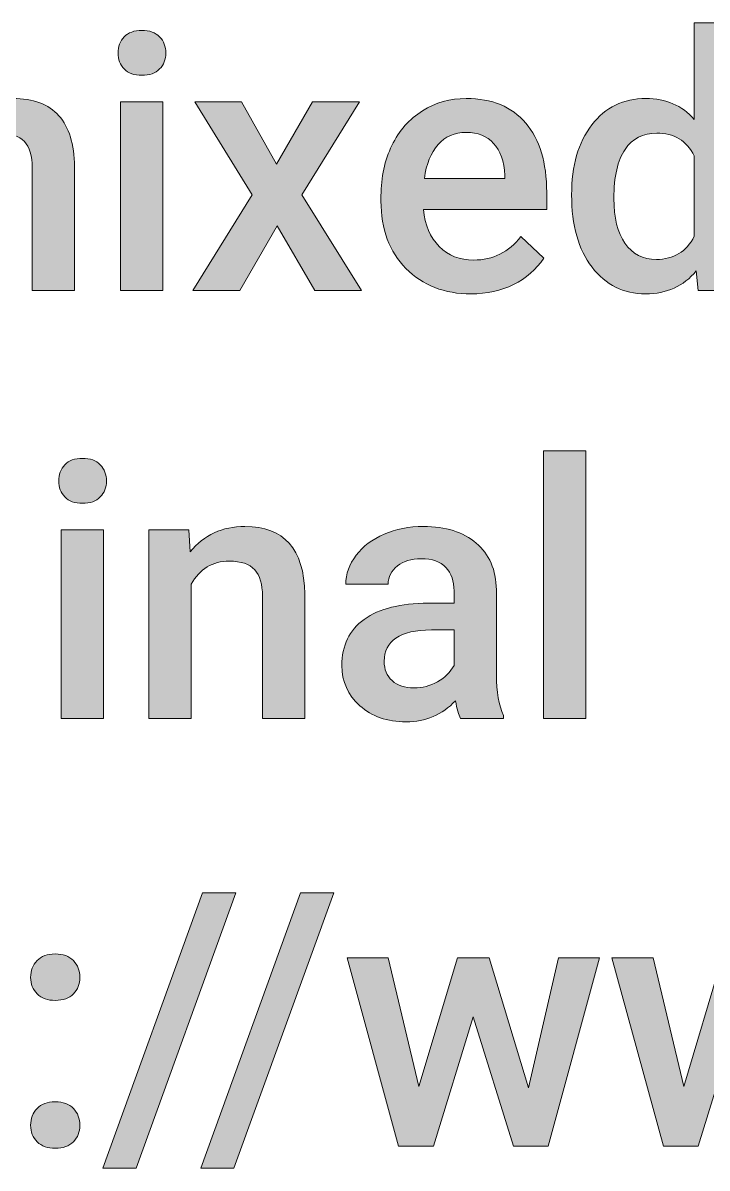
# Model space of a CAD drawing. Header units: millimetres. Extents: x -48 to 621, y -577 to -225.
# Drawn here: x -38 to -27.46, y -562.63 to -544.99 of the extents above; entities that cross this region are included whole.
import ezdxf

# ---------------------------------------------------------------- set-up
doc = ezdxf.new("R2010")
doc.units = ezdxf.units.MM
doc.header["$MEASUREMENT"] = 0
doc.layers.add('Layer 1', color=7, linetype='Continuous')

# ---------------------------------------------------------------- blocks, each defined once
blk = doc.blocks.new('block 188')
at = {"layer": 'Layer 1', "true_color": 0xffffff}
h = blk.add_hatch(color=7, dxfattribs=at)
h.dxf.hatch_style = 2
edge = h.paths.add_edge_path()
edge.add_spline(control_points=[(-36.538, -545.454), (-36.538, -545.354), (-36.507, -545.271), (-36.443, -545.205), (-36.38, -545.139), (-36.289, -545.106), (-36.171, -545.106), (-36.053, -545.106), (-35.962, -545.139), (-35.897, -545.205), (-35.833, -545.271), (-35.801, -545.354), (-35.801, -545.454), (-35.801, -545.553), (-35.833, -545.635), (-35.897, -545.7), (-35.962, -545.765), (-36.053, -545.798), (-36.171, -545.798), (-36.289, -545.798), (-36.38, -545.765), (-36.443, -545.7), (-36.507, -545.635), (-36.538, -545.553), (-36.538, -545.454)], knot_values=[0, 0, 0, 0, 1, 1, 1, 2, 2, 2, 3, 3, 3, 4, 4, 4, 5, 5, 5, 6, 6, 6, 7, 7, 7, 8, 8, 8, 8], degree=3, periodic=1)
h.paths.add_polyline_path([(-35.846, -549.111), (-36.498, -549.111), (-36.498, -546.208), (-35.846, -546.208)])
h = blk.add_hatch(color=7, dxfattribs=at)
h.dxf.hatch_style = 2
edge = h.paths.add_edge_path()
edge.add_spline(control_points=[(-29.547, -547.638), (-29.547, -547.191), (-29.444, -546.832), (-29.236, -546.561), (-29.029, -546.29), (-28.75, -546.155), (-28.402, -546.155), (-28.094, -546.155), (-27.845, -546.262), (-27.656, -546.477), (-27.656, -546.477), (-27.656, -544.99), (-27.656, -544.99), (-27.656, -544.99), (-27.004, -544.99), (-27.004, -544.99), (-27.004, -544.99), (-27.004, -549.111), (-27.004, -549.111), (-27.004, -549.111), (-27.594, -549.111), (-27.594, -549.111), (-27.594, -549.111), (-27.626, -548.811), (-27.626, -548.811), (-27.821, -549.047), (-28.081, -549.165), (-28.407, -549.165), (-28.747, -549.165), (-29.022, -549.028), (-29.232, -548.754), (-29.442, -548.481), (-29.547, -548.108), (-29.547, -547.638)], knot_values=[0, 0, 0, 0, 1, 1, 1, 2, 2, 2, 3, 3, 3, 4, 4, 4, 5, 5, 5, 6, 6, 6, 7, 7, 7, 8, 8, 8, 9, 9, 9, 10, 10, 10, 11, 11, 11, 11], degree=3, periodic=1)
edge = h.paths.add_edge_path()
edge.add_spline(control_points=[(-28.895, -547.694), (-28.895, -547.99), (-28.839, -548.22), (-28.725, -548.385), (-28.611, -548.551), (-28.45, -548.634), (-28.241, -548.634), (-27.974, -548.634), (-27.779, -548.515), (-27.656, -548.277), (-27.656, -548.277), (-27.656, -547.037), (-27.656, -547.037), (-27.776, -546.805), (-27.969, -546.688), (-28.235, -546.688), (-28.446, -546.688), (-28.609, -546.772), (-28.723, -546.939), (-28.838, -547.107), (-28.895, -547.358), (-28.895, -547.694)], knot_values=[0, 0, 0, 0, 1, 1, 1, 2, 2, 2, 3, 3, 3, 4, 4, 4, 5, 5, 5, 6, 6, 6, 7, 7, 7, 7], degree=3, periodic=1)
h = blk.add_hatch(color=7, dxfattribs=at)
h.dxf.hatch_style = 2
edge = h.paths.add_edge_path()
edge.add_spline(control_points=[(-40.707, -546.208), (-40.707, -546.208), (-40.688, -546.511), (-40.688, -546.511), (-40.485, -546.274), (-40.206, -546.155), (-39.851, -546.155), (-39.463, -546.155), (-39.198, -546.303), (-39.055, -546.6), (-38.844, -546.303), (-38.547, -546.155), (-38.164, -546.155), (-37.844, -546.155), (-37.606, -546.243), (-37.449, -546.42), (-37.293, -546.597), (-37.213, -546.858), (-37.209, -547.203), (-37.209, -547.203), (-37.209, -549.111), (-37.209, -549.111), (-37.209, -549.111), (-37.861, -549.111), (-37.861, -549.111), (-37.861, -549.111), (-37.861, -547.222), (-37.861, -547.222), (-37.861, -547.038), (-37.901, -546.903), (-37.982, -546.817), (-38.062, -546.731), (-38.195, -546.688), (-38.381, -546.688), (-38.53, -546.688), (-38.651, -546.728), (-38.745, -546.808), (-38.839, -546.888), (-38.904, -546.992), (-38.942, -547.12), (-38.942, -547.12), (-38.939, -549.111), (-38.939, -549.111), (-38.939, -549.111), (-39.591, -549.111), (-39.591, -549.111), (-39.591, -549.111), (-39.591, -547.201), (-39.591, -547.201), (-39.6, -546.859), (-39.775, -546.688), (-40.114, -546.688), (-40.375, -546.688), (-40.561, -546.795), (-40.67, -547.008), (-40.67, -547.008), (-40.67, -549.111), (-40.67, -549.111), (-40.67, -549.111), (-41.322, -549.111), (-41.322, -549.111), (-41.322, -549.111), (-41.322, -546.208), (-41.322, -546.208), (-41.322, -546.208), (-40.707, -546.208), (-40.707, -546.208)], knot_values=[0, 0, 0, 0, 1, 1, 1, 2, 2, 2, 3, 3, 3, 4, 4, 4, 5, 5, 5, 6, 6, 6, 7, 7, 7, 8, 8, 8, 9, 9, 9, 10, 10, 10, 11, 11, 11, 12, 12, 12, 13, 13, 13, 14, 14, 14, 15, 15, 15, 16, 16, 16, 17, 17, 17, 18, 18, 18, 19, 19, 19, 20, 20, 20, 21, 21, 21, 22, 22, 22, 22], degree=3, periodic=1)
h = blk.add_hatch(color=7, dxfattribs=at)
h.dxf.hatch_style = 2
edge = h.paths.add_edge_path()
edge.add_spline(control_points=[(-31.095, -549.165), (-31.508, -549.165), (-31.843, -549.035), (-32.1, -548.774), (-32.356, -548.514), (-32.485, -548.168), (-32.485, -547.735), (-32.485, -547.735), (-32.485, -547.654), (-32.485, -547.654), (-32.485, -547.365), (-32.429, -547.106), (-32.317, -546.878), (-32.205, -546.649), (-32.048, -546.472), (-31.846, -546.345), (-31.644, -546.218), (-31.419, -546.155), (-31.17, -546.155), (-30.775, -546.155), (-30.47, -546.281), (-30.254, -546.533), (-30.038, -546.785), (-29.931, -547.142), (-29.931, -547.603), (-29.931, -547.603), (-29.931, -547.866), (-29.931, -547.866), (-29.931, -547.866), (-31.828, -547.866), (-31.828, -547.866), (-31.808, -548.106), (-31.728, -548.296), (-31.587, -548.435), (-31.447, -548.575), (-31.27, -548.644), (-31.058, -548.644), (-30.759, -548.644), (-30.516, -548.524), (-30.328, -548.282), (-30.328, -548.282), (-29.976, -548.617), (-29.976, -548.617), (-30.093, -548.791), (-30.248, -548.925), (-30.442, -549.021), (-30.636, -549.117), (-30.854, -549.165), (-31.095, -549.165)], knot_values=[0, 0, 0, 0, 1, 1, 1, 2, 2, 2, 3, 3, 3, 4, 4, 4, 5, 5, 5, 6, 6, 6, 7, 7, 7, 8, 8, 8, 9, 9, 9, 10, 10, 10, 11, 11, 11, 12, 12, 12, 13, 13, 13, 14, 14, 14, 15, 15, 15, 16, 16, 16, 16], degree=3, periodic=1)
edge = h.paths.add_edge_path()
edge.add_spline(control_points=[(-31.173, -546.678), (-31.352, -546.678), (-31.496, -546.74), (-31.606, -546.866), (-31.716, -546.991), (-31.786, -547.165), (-31.817, -547.389), (-31.817, -547.389), (-30.575, -547.389), (-30.575, -547.389), (-30.575, -547.389), (-30.575, -547.34), (-30.575, -547.34), (-30.589, -547.122), (-30.647, -546.957), (-30.749, -546.846), (-30.851, -546.734), (-30.992, -546.678), (-31.173, -546.678)], knot_values=[0, 0, 0, 0, 1, 1, 1, 2, 2, 2, 3, 3, 3, 4, 4, 4, 5, 5, 5, 6, 6, 6, 6], degree=3, periodic=1)
h = blk.add_hatch(color=7, dxfattribs=at)
h.dxf.hatch_style = 2
h.paths.add_polyline_path([(-34.094, -547.164), (-33.542, -546.208), (-32.817, -546.208), (-33.705, -547.638), (-32.788, -549.111), (-33.507, -549.111), (-34.086, -548.118), (-34.663, -549.111), (-35.387, -549.111), (-34.47, -547.638), (-35.355, -546.208), (-34.636, -546.208)])
h = blk.add_hatch(color=7, dxfattribs=at)
h.dxf.hatch_style = 2
h.paths.add_polyline_path([(-29.33, -555.704), (-29.982, -555.704), (-29.982, -551.584), (-29.33, -551.584)])
h = blk.add_hatch(color=7, dxfattribs=at)
h.dxf.hatch_style = 2
edge = h.paths.add_edge_path()
edge.add_spline(control_points=[(-37.453, -552.048), (-37.453, -551.947), (-37.421, -551.864), (-37.358, -551.798), (-37.295, -551.732), (-37.204, -551.699), (-37.086, -551.699), (-36.968, -551.699), (-36.876, -551.732), (-36.812, -551.798), (-36.748, -551.864), (-36.715, -551.947), (-36.715, -552.048), (-36.715, -552.146), (-36.748, -552.228), (-36.812, -552.293), (-36.876, -552.358), (-36.968, -552.391), (-37.086, -552.391), (-37.204, -552.391), (-37.295, -552.358), (-37.358, -552.293), (-37.421, -552.228), (-37.453, -552.146), (-37.453, -552.048)], knot_values=[0, 0, 0, 0, 1, 1, 1, 2, 2, 2, 3, 3, 3, 4, 4, 4, 5, 5, 5, 6, 6, 6, 7, 7, 7, 8, 8, 8, 8], degree=3, periodic=1)
h.paths.add_polyline_path([(-36.761, -555.704), (-37.413, -555.704), (-37.413, -552.801), (-36.761, -552.801)])
h = blk.add_hatch(color=7, dxfattribs=at)
h.dxf.hatch_style = 2
edge = h.paths.add_edge_path()
edge.add_spline(control_points=[(-35.446, -552.801), (-35.446, -552.801), (-35.428, -553.137), (-35.428, -553.137), (-35.213, -552.878), (-34.931, -552.748), (-34.583, -552.748), (-33.978, -552.748), (-33.67, -553.094), (-33.66, -553.786), (-33.66, -553.786), (-33.66, -555.704), (-33.66, -555.704), (-33.66, -555.704), (-34.312, -555.704), (-34.312, -555.704), (-34.312, -555.704), (-34.312, -553.824), (-34.312, -553.824), (-34.312, -553.64), (-34.351, -553.503), (-34.431, -553.415), (-34.511, -553.326), (-34.641, -553.282), (-34.821, -553.282), (-35.084, -553.282), (-35.28, -553.401), (-35.409, -553.639), (-35.409, -553.639), (-35.409, -555.704), (-35.409, -555.704), (-35.409, -555.704), (-36.061, -555.704), (-36.061, -555.704), (-36.061, -555.704), (-36.061, -552.801), (-36.061, -552.801), (-36.061, -552.801), (-35.446, -552.801), (-35.446, -552.801)], knot_values=[0, 0, 0, 0, 1, 1, 1, 2, 2, 2, 3, 3, 3, 4, 4, 4, 5, 5, 5, 6, 6, 6, 7, 7, 7, 8, 8, 8, 9, 9, 9, 10, 10, 10, 11, 11, 11, 12, 12, 12, 13, 13, 13, 13], degree=3, periodic=1)
h = blk.add_hatch(color=7, dxfattribs=at)
h.dxf.hatch_style = 2
edge = h.paths.add_edge_path()
edge.add_spline(control_points=[(-31.261, -555.704), (-31.29, -555.649), (-31.315, -555.559), (-31.336, -555.433), (-31.544, -555.65), (-31.798, -555.758), (-32.098, -555.758), (-32.39, -555.758), (-32.628, -555.675), (-32.812, -555.509), (-32.996, -555.342), (-33.088, -555.136), (-33.088, -554.892), (-33.088, -554.582), (-32.973, -554.344), (-32.744, -554.179), (-32.514, -554.014), (-32.185, -553.931), (-31.758, -553.931), (-31.758, -553.931), (-31.358, -553.931), (-31.358, -553.931), (-31.358, -553.931), (-31.358, -553.741), (-31.358, -553.741), (-31.358, -553.59), (-31.4, -553.47), (-31.484, -553.379), (-31.568, -553.289), (-31.696, -553.244), (-31.868, -553.244), (-32.016, -553.244), (-32.138, -553.281), (-32.232, -553.355), (-32.327, -553.43), (-32.375, -553.524), (-32.375, -553.639), (-32.375, -553.639), (-33.027, -553.639), (-33.027, -553.639), (-33.027, -553.479), (-32.974, -553.331), (-32.868, -553.192), (-32.763, -553.053), (-32.619, -552.945), (-32.438, -552.866), (-32.256, -552.787), (-32.054, -552.748), (-31.83, -552.748), (-31.49, -552.748), (-31.219, -552.833), (-31.017, -553.004), (-30.815, -553.175), (-30.711, -553.415), (-30.706, -553.724), (-30.706, -553.724), (-30.706, -555.033), (-30.706, -555.033), (-30.706, -555.295), (-30.669, -555.503), (-30.596, -555.659), (-30.596, -555.659), (-30.596, -555.704), (-30.596, -555.704), (-30.596, -555.704), (-31.261, -555.704), (-31.261, -555.704)], knot_values=[0, 0, 0, 0, 1, 1, 1, 2, 2, 2, 3, 3, 3, 4, 4, 4, 5, 5, 5, 6, 6, 6, 7, 7, 7, 8, 8, 8, 9, 9, 9, 10, 10, 10, 11, 11, 11, 12, 12, 12, 13, 13, 13, 14, 14, 14, 15, 15, 15, 16, 16, 16, 17, 17, 17, 18, 18, 18, 19, 19, 19, 20, 20, 20, 21, 21, 21, 22, 22, 22, 22], degree=3, periodic=1)
edge = h.paths.add_edge_path()
edge.add_spline(control_points=[(-31.978, -555.235), (-31.849, -555.235), (-31.728, -555.203), (-31.614, -555.141), (-31.501, -555.078), (-31.415, -554.994), (-31.358, -554.889), (-31.358, -554.889), (-31.358, -554.341), (-31.358, -554.341), (-31.358, -554.341), (-31.709, -554.341), (-31.709, -554.341), (-31.951, -554.341), (-32.132, -554.383), (-32.254, -554.467), (-32.376, -554.552), (-32.436, -554.67), (-32.436, -554.824), (-32.436, -554.949), (-32.395, -555.049), (-32.312, -555.123), (-32.229, -555.198), (-32.117, -555.235), (-31.978, -555.235)], knot_values=[0, 0, 0, 0, 1, 1, 1, 2, 2, 2, 3, 3, 3, 4, 4, 4, 5, 5, 5, 6, 6, 6, 7, 7, 7, 8, 8, 8, 8], degree=3, periodic=1)
h = blk.add_hatch(color=7, dxfattribs=at)
h.dxf.hatch_style = 2
h.paths.add_polyline_path([(-36.259, -562.632), (-36.772, -562.632), (-35.235, -558.391), (-34.722, -558.391)])
h = blk.add_hatch(color=7, dxfattribs=at)
h.dxf.hatch_style = 2
h.paths.add_polyline_path([(-34.752, -562.632), (-35.264, -562.632), (-33.727, -558.391), (-33.214, -558.391)])
h = blk.add_hatch(color=7, dxfattribs=at)
h.dxf.hatch_style = 2
edge = h.paths.add_edge_path()
edge.add_spline(control_points=[(-37.507, -559.333), (-37.385, -559.333), (-37.291, -559.367), (-37.225, -559.436), (-37.159, -559.505), (-37.126, -559.591), (-37.126, -559.695), (-37.126, -559.797), (-37.159, -559.881), (-37.225, -559.948), (-37.291, -560.015), (-37.385, -560.049), (-37.507, -560.049), (-37.623, -560.049), (-37.715, -560.016), (-37.783, -559.95), (-37.851, -559.883), (-37.885, -559.799), (-37.885, -559.695), (-37.885, -559.591), (-37.852, -559.505), (-37.786, -559.436), (-37.72, -559.367), (-37.627, -559.333), (-37.507, -559.333)], knot_values=[0, 0, 0, 0, 1, 1, 1, 2, 2, 2, 3, 3, 3, 4, 4, 4, 5, 5, 5, 6, 6, 6, 7, 7, 7, 8, 8, 8, 8], degree=3, periodic=1)
edge = h.paths.add_edge_path()
edge.add_spline(control_points=[(-37.507, -561.61), (-37.385, -561.61), (-37.291, -561.645), (-37.225, -561.714), (-37.159, -561.782), (-37.126, -561.869), (-37.126, -561.973), (-37.126, -562.075), (-37.159, -562.159), (-37.225, -562.226), (-37.291, -562.293), (-37.385, -562.327), (-37.507, -562.327), (-37.623, -562.327), (-37.715, -562.294), (-37.783, -562.228), (-37.851, -562.161), (-37.885, -562.076), (-37.885, -561.973), (-37.885, -561.869), (-37.852, -561.782), (-37.786, -561.714), (-37.72, -561.645), (-37.627, -561.61), (-37.507, -561.61)], knot_values=[0, 0, 0, 0, 1, 1, 1, 2, 2, 2, 3, 3, 3, 4, 4, 4, 5, 5, 5, 6, 6, 6, 7, 7, 7, 8, 8, 8, 8], degree=3, periodic=1)
h = blk.add_hatch(color=7, dxfattribs=at)
h.dxf.hatch_style = 2
h.paths.add_polyline_path([(-30.212, -561.398), (-29.751, -559.394), (-29.115, -559.394), (-29.907, -562.297), (-30.443, -562.297), (-31.065, -560.304), (-31.677, -562.297), (-32.214, -562.297), (-33.008, -559.394), (-32.372, -559.394), (-31.902, -561.377), (-31.307, -559.394), (-30.816, -559.394)])
h = blk.add_hatch(color=7, dxfattribs=at)
h.dxf.hatch_style = 2
h.paths.add_polyline_path([(-26.129, -561.398), (-25.668, -559.394), (-25.032, -559.394), (-25.823, -562.297), (-26.36, -562.297), (-26.982, -560.304), (-27.594, -562.297), (-28.131, -562.297), (-28.925, -559.394), (-28.289, -559.394), (-27.819, -561.377), (-27.224, -559.394), (-26.733, -559.394)])
at = {"layer": 'Layer 1', "lineweight": 0}
for points in [[(-35.846, -549.111), (-36.498, -549.111), (-36.498, -546.208), (-35.846, -546.208), (-35.846, -549.111)], [(-34.094, -547.164), (-33.542, -546.208), (-32.817, -546.208), (-33.705, -547.638), (-32.788, -549.111), (-33.507, -549.111), (-34.086, -548.118), (-34.663, -549.111), (-35.387, -549.111), (-34.47, -547.638), (-35.355, -546.208), (-34.636, -546.208), (-34.094, -547.164)], [(-29.33, -555.704), (-29.982, -555.704), (-29.982, -551.584), (-29.33, -551.584), (-29.33, -555.704)], [(-36.761, -555.704), (-37.413, -555.704), (-37.413, -552.801), (-36.761, -552.801), (-36.761, -555.704)], [(-36.259, -562.632), (-36.772, -562.632), (-35.235, -558.391), (-34.722, -558.391), (-36.259, -562.632)], [(-34.752, -562.632), (-35.264, -562.632), (-33.727, -558.391), (-33.214, -558.391), (-34.752, -562.632)], [(-30.212, -561.398), (-29.751, -559.394), (-29.115, -559.394), (-29.907, -562.297), (-30.443, -562.297), (-31.065, -560.304), (-31.677, -562.297), (-32.214, -562.297), (-33.008, -559.394), (-32.372, -559.394), (-31.902, -561.377), (-31.307, -559.394), (-30.816, -559.394), (-30.212, -561.398)], [(-26.129, -561.398), (-25.668, -559.394), (-25.032, -559.394), (-25.823, -562.297), (-26.36, -562.297), (-26.982, -560.304), (-27.594, -562.297), (-28.131, -562.297), (-28.925, -559.394), (-28.289, -559.394), (-27.819, -561.377), (-27.224, -559.394), (-26.733, -559.394), (-26.129, -561.398)]]:
    blk.add_lwpolyline(points, dxfattribs=at)
for points, knots in [([(-36.538, -545.454), (-36.538, -545.354), (-36.507, -545.271), (-36.443, -545.205), (-36.38, -545.139), (-36.289, -545.106), (-36.171, -545.106), (-36.053, -545.106), (-35.962, -545.139), (-35.897, -545.205), (-35.833, -545.271), (-35.801, -545.354), (-35.801, -545.454), (-35.801, -545.553), (-35.833, -545.635), (-35.897, -545.7), (-35.962, -545.765), (-36.053, -545.798), (-36.171, -545.798), (-36.289, -545.798), (-36.38, -545.765), (-36.443, -545.7), (-36.507, -545.635), (-36.538, -545.553), (-36.538, -545.454)], [0, 0, 0, 0, 1, 1, 1, 2, 2, 2, 3, 3, 3, 4, 4, 4, 5, 5, 5, 6, 6, 6, 7, 7, 7, 8, 8, 8, 8]), ([(-29.547, -547.638), (-29.547, -547.191), (-29.444, -546.832), (-29.236, -546.561), (-29.029, -546.29), (-28.75, -546.155), (-28.402, -546.155), (-28.094, -546.155), (-27.845, -546.262), (-27.656, -546.477), (-27.656, -546.477), (-27.656, -544.99), (-27.656, -544.99), (-27.656, -544.99), (-27.004, -544.99), (-27.004, -544.99), (-27.004, -544.99), (-27.004, -549.111), (-27.004, -549.111), (-27.004, -549.111), (-27.594, -549.111), (-27.594, -549.111), (-27.594, -549.111), (-27.626, -548.811), (-27.626, -548.811), (-27.821, -549.047), (-28.081, -549.165), (-28.407, -549.165), (-28.747, -549.165), (-29.022, -549.028), (-29.232, -548.754), (-29.442, -548.481), (-29.547, -548.108), (-29.547, -547.638)], [0, 0, 0, 0, 1, 1, 1, 2, 2, 2, 3, 3, 3, 4, 4, 4, 5, 5, 5, 6, 6, 6, 7, 7, 7, 8, 8, 8, 9, 9, 9, 10, 10, 10, 11, 11, 11, 11]), ([(-40.707, -546.208), (-40.707, -546.208), (-40.688, -546.511), (-40.688, -546.511), (-40.485, -546.274), (-40.206, -546.155), (-39.851, -546.155), (-39.463, -546.155), (-39.198, -546.303), (-39.055, -546.6), (-38.844, -546.303), (-38.547, -546.155), (-38.164, -546.155), (-37.844, -546.155), (-37.606, -546.243), (-37.449, -546.42), (-37.293, -546.597), (-37.213, -546.858), (-37.209, -547.203), (-37.209, -547.203), (-37.209, -549.111), (-37.209, -549.111), (-37.209, -549.111), (-37.861, -549.111), (-37.861, -549.111), (-37.861, -549.111), (-37.861, -547.222), (-37.861, -547.222), (-37.861, -547.038), (-37.901, -546.903), (-37.982, -546.817), (-38.062, -546.731), (-38.195, -546.688), (-38.381, -546.688), (-38.53, -546.688), (-38.651, -546.728), (-38.745, -546.808), (-38.839, -546.888), (-38.904, -546.992), (-38.942, -547.12), (-38.942, -547.12), (-38.939, -549.111), (-38.939, -549.111), (-38.939, -549.111), (-39.591, -549.111), (-39.591, -549.111), (-39.591, -549.111), (-39.591, -547.201), (-39.591, -547.201), (-39.6, -546.859), (-39.775, -546.688), (-40.114, -546.688), (-40.375, -546.688), (-40.561, -546.795), (-40.67, -547.008), (-40.67, -547.008), (-40.67, -549.111), (-40.67, -549.111), (-40.67, -549.111), (-41.322, -549.111), (-41.322, -549.111), (-41.322, -549.111), (-41.322, -546.208), (-41.322, -546.208), (-41.322, -546.208), (-40.707, -546.208), (-40.707, -546.208)], [0, 0, 0, 0, 1, 1, 1, 2, 2, 2, 3, 3, 3, 4, 4, 4, 5, 5, 5, 6, 6, 6, 7, 7, 7, 8, 8, 8, 9, 9, 9, 10, 10, 10, 11, 11, 11, 12, 12, 12, 13, 13, 13, 14, 14, 14, 15, 15, 15, 16, 16, 16, 17, 17, 17, 18, 18, 18, 19, 19, 19, 20, 20, 20, 21, 21, 21, 22, 22, 22, 22]), ([(-31.095, -549.165), (-31.508, -549.165), (-31.843, -549.035), (-32.1, -548.774), (-32.356, -548.514), (-32.485, -548.168), (-32.485, -547.735), (-32.485, -547.735), (-32.485, -547.654), (-32.485, -547.654), (-32.485, -547.365), (-32.429, -547.106), (-32.317, -546.878), (-32.205, -546.649), (-32.048, -546.472), (-31.846, -546.345), (-31.644, -546.218), (-31.419, -546.155), (-31.17, -546.155), (-30.775, -546.155), (-30.47, -546.281), (-30.254, -546.533), (-30.038, -546.785), (-29.931, -547.142), (-29.931, -547.603), (-29.931, -547.603), (-29.931, -547.866), (-29.931, -547.866), (-29.931, -547.866), (-31.828, -547.866), (-31.828, -547.866), (-31.808, -548.106), (-31.728, -548.296), (-31.587, -548.435), (-31.447, -548.575), (-31.27, -548.644), (-31.058, -548.644), (-30.759, -548.644), (-30.516, -548.524), (-30.328, -548.282), (-30.328, -548.282), (-29.976, -548.617), (-29.976, -548.617), (-30.093, -548.791), (-30.248, -548.925), (-30.442, -549.021), (-30.636, -549.117), (-30.854, -549.165), (-31.095, -549.165)], [0, 0, 0, 0, 1, 1, 1, 2, 2, 2, 3, 3, 3, 4, 4, 4, 5, 5, 5, 6, 6, 6, 7, 7, 7, 8, 8, 8, 9, 9, 9, 10, 10, 10, 11, 11, 11, 12, 12, 12, 13, 13, 13, 14, 14, 14, 15, 15, 15, 16, 16, 16, 16]), ([(-31.173, -546.678), (-31.352, -546.678), (-31.496, -546.74), (-31.606, -546.866), (-31.716, -546.991), (-31.786, -547.165), (-31.817, -547.389), (-31.817, -547.389), (-30.575, -547.389), (-30.575, -547.389), (-30.575, -547.389), (-30.575, -547.34), (-30.575, -547.34), (-30.589, -547.122), (-30.647, -546.957), (-30.749, -546.846), (-30.851, -546.734), (-30.992, -546.678), (-31.173, -546.678)], [0, 0, 0, 0, 1, 1, 1, 2, 2, 2, 3, 3, 3, 4, 4, 4, 5, 5, 5, 6, 6, 6, 6]), ([(-28.895, -547.694), (-28.895, -547.99), (-28.839, -548.22), (-28.725, -548.385), (-28.611, -548.551), (-28.45, -548.634), (-28.241, -548.634), (-27.974, -548.634), (-27.779, -548.515), (-27.656, -548.277), (-27.656, -548.277), (-27.656, -547.037), (-27.656, -547.037), (-27.776, -546.805), (-27.969, -546.688), (-28.235, -546.688), (-28.446, -546.688), (-28.609, -546.772), (-28.723, -546.939), (-28.838, -547.107), (-28.895, -547.358), (-28.895, -547.694)], [0, 0, 0, 0, 1, 1, 1, 2, 2, 2, 3, 3, 3, 4, 4, 4, 5, 5, 5, 6, 6, 6, 7, 7, 7, 7]), ([(-37.453, -552.048), (-37.453, -551.947), (-37.421, -551.864), (-37.358, -551.798), (-37.295, -551.732), (-37.204, -551.699), (-37.086, -551.699), (-36.968, -551.699), (-36.876, -551.732), (-36.812, -551.798), (-36.748, -551.864), (-36.715, -551.947), (-36.715, -552.048), (-36.715, -552.146), (-36.748, -552.228), (-36.812, -552.293), (-36.876, -552.358), (-36.968, -552.391), (-37.086, -552.391), (-37.204, -552.391), (-37.295, -552.358), (-37.358, -552.293), (-37.421, -552.228), (-37.453, -552.146), (-37.453, -552.048)], [0, 0, 0, 0, 1, 1, 1, 2, 2, 2, 3, 3, 3, 4, 4, 4, 5, 5, 5, 6, 6, 6, 7, 7, 7, 8, 8, 8, 8]), ([(-35.446, -552.801), (-35.446, -552.801), (-35.428, -553.137), (-35.428, -553.137), (-35.213, -552.878), (-34.931, -552.748), (-34.583, -552.748), (-33.978, -552.748), (-33.67, -553.094), (-33.66, -553.786), (-33.66, -553.786), (-33.66, -555.704), (-33.66, -555.704), (-33.66, -555.704), (-34.312, -555.704), (-34.312, -555.704), (-34.312, -555.704), (-34.312, -553.824), (-34.312, -553.824), (-34.312, -553.64), (-34.351, -553.503), (-34.431, -553.415), (-34.511, -553.326), (-34.641, -553.282), (-34.821, -553.282), (-35.084, -553.282), (-35.28, -553.401), (-35.409, -553.639), (-35.409, -553.639), (-35.409, -555.704), (-35.409, -555.704), (-35.409, -555.704), (-36.061, -555.704), (-36.061, -555.704), (-36.061, -555.704), (-36.061, -552.801), (-36.061, -552.801), (-36.061, -552.801), (-35.446, -552.801), (-35.446, -552.801)], [0, 0, 0, 0, 1, 1, 1, 2, 2, 2, 3, 3, 3, 4, 4, 4, 5, 5, 5, 6, 6, 6, 7, 7, 7, 8, 8, 8, 9, 9, 9, 10, 10, 10, 11, 11, 11, 12, 12, 12, 13, 13, 13, 13]), ([(-31.261, -555.704), (-31.29, -555.649), (-31.315, -555.559), (-31.336, -555.433), (-31.544, -555.65), (-31.798, -555.758), (-32.098, -555.758), (-32.39, -555.758), (-32.628, -555.675), (-32.812, -555.509), (-32.996, -555.342), (-33.088, -555.136), (-33.088, -554.892), (-33.088, -554.582), (-32.973, -554.344), (-32.744, -554.179), (-32.514, -554.014), (-32.185, -553.931), (-31.758, -553.931), (-31.758, -553.931), (-31.358, -553.931), (-31.358, -553.931), (-31.358, -553.931), (-31.358, -553.741), (-31.358, -553.741), (-31.358, -553.59), (-31.4, -553.47), (-31.484, -553.379), (-31.568, -553.289), (-31.696, -553.244), (-31.868, -553.244), (-32.016, -553.244), (-32.138, -553.281), (-32.232, -553.355), (-32.327, -553.43), (-32.375, -553.524), (-32.375, -553.639), (-32.375, -553.639), (-33.027, -553.639), (-33.027, -553.639), (-33.027, -553.479), (-32.974, -553.331), (-32.868, -553.192), (-32.763, -553.053), (-32.619, -552.945), (-32.438, -552.866), (-32.256, -552.787), (-32.054, -552.748), (-31.83, -552.748), (-31.49, -552.748), (-31.219, -552.833), (-31.017, -553.004), (-30.815, -553.175), (-30.711, -553.415), (-30.706, -553.724), (-30.706, -553.724), (-30.706, -555.033), (-30.706, -555.033), (-30.706, -555.295), (-30.669, -555.503), (-30.596, -555.659), (-30.596, -555.659), (-30.596, -555.704), (-30.596, -555.704), (-30.596, -555.704), (-31.261, -555.704), (-31.261, -555.704)], [0, 0, 0, 0, 1, 1, 1, 2, 2, 2, 3, 3, 3, 4, 4, 4, 5, 5, 5, 6, 6, 6, 7, 7, 7, 8, 8, 8, 9, 9, 9, 10, 10, 10, 11, 11, 11, 12, 12, 12, 13, 13, 13, 14, 14, 14, 15, 15, 15, 16, 16, 16, 17, 17, 17, 18, 18, 18, 19, 19, 19, 20, 20, 20, 21, 21, 21, 22, 22, 22, 22]), ([(-31.978, -555.235), (-31.849, -555.235), (-31.728, -555.203), (-31.614, -555.141), (-31.501, -555.078), (-31.415, -554.994), (-31.358, -554.889), (-31.358, -554.889), (-31.358, -554.341), (-31.358, -554.341), (-31.358, -554.341), (-31.709, -554.341), (-31.709, -554.341), (-31.951, -554.341), (-32.132, -554.383), (-32.254, -554.467), (-32.376, -554.552), (-32.436, -554.67), (-32.436, -554.824), (-32.436, -554.949), (-32.395, -555.049), (-32.312, -555.123), (-32.229, -555.198), (-32.117, -555.235), (-31.978, -555.235)], [0, 0, 0, 0, 1, 1, 1, 2, 2, 2, 3, 3, 3, 4, 4, 4, 5, 5, 5, 6, 6, 6, 7, 7, 7, 8, 8, 8, 8]), ([(-37.507, -559.333), (-37.385, -559.333), (-37.291, -559.367), (-37.225, -559.436), (-37.159, -559.505), (-37.126, -559.591), (-37.126, -559.695), (-37.126, -559.797), (-37.159, -559.881), (-37.225, -559.948), (-37.291, -560.015), (-37.385, -560.049), (-37.507, -560.049), (-37.623, -560.049), (-37.715, -560.016), (-37.783, -559.95), (-37.851, -559.883), (-37.885, -559.799), (-37.885, -559.695), (-37.885, -559.591), (-37.852, -559.505), (-37.786, -559.436), (-37.72, -559.367), (-37.627, -559.333), (-37.507, -559.333)], [0, 0, 0, 0, 1, 1, 1, 2, 2, 2, 3, 3, 3, 4, 4, 4, 5, 5, 5, 6, 6, 6, 7, 7, 7, 8, 8, 8, 8]), ([(-37.507, -561.61), (-37.385, -561.61), (-37.291, -561.645), (-37.225, -561.714), (-37.159, -561.782), (-37.126, -561.869), (-37.126, -561.973), (-37.126, -562.075), (-37.159, -562.159), (-37.225, -562.226), (-37.291, -562.293), (-37.385, -562.327), (-37.507, -562.327), (-37.623, -562.327), (-37.715, -562.294), (-37.783, -562.228), (-37.851, -562.161), (-37.885, -562.076), (-37.885, -561.973), (-37.885, -561.869), (-37.852, -561.782), (-37.786, -561.714), (-37.72, -561.645), (-37.627, -561.61), (-37.507, -561.61)], [0, 0, 0, 0, 1, 1, 1, 2, 2, 2, 3, 3, 3, 4, 4, 4, 5, 5, 5, 6, 6, 6, 7, 7, 7, 8, 8, 8, 8])]:
    blk.add_open_spline(points, degree=3, knots=knots, dxfattribs=at)

msp = doc.modelspace()

# ---------------------------------------------------------------- block references
at = {"layer": 'Layer 1'}
msp.add_blockref('block 188', (0, 0), dxfattribs=at)

doc.saveas('drawing.dxf')
